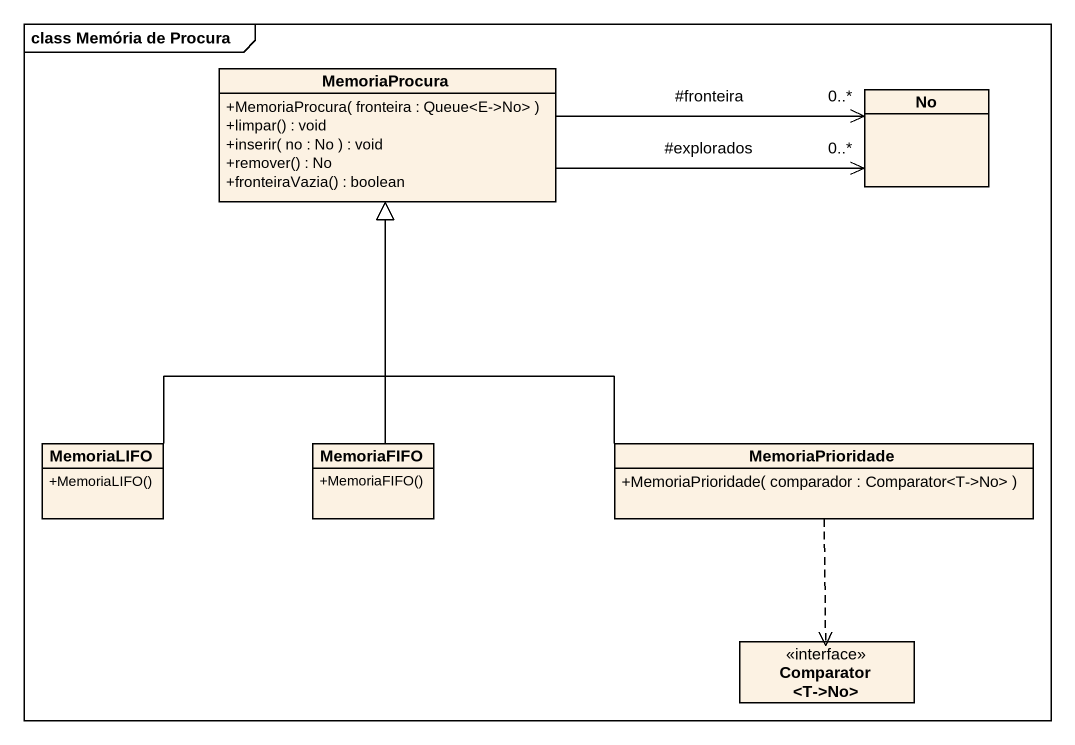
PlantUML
@startuml
mainframe class Memória de Procura
hide circle
hide empty members
skinparam classAttributeIconSize 0
class MemoriaProcura {
  +MemoriaProcura( fronteira : Queue<E->No> )
  +limpar() : void
  +inserir( no : No ) : void
  +remover() : No
  +fronteiraVazia() : boolean
}
class No
class MemoriaLIFO {
  +MemoriaLIFO()
}
class MemoriaFIFO {
  +MemoriaFIFO()
}
class MemoriaPrioridade {
  +MemoriaPrioridade( comparador : Comparator<T->No> )
}
interface "Comparator <T->No>" as Comparator_T_No
MemoriaProcura -right-> "0..*" No : #fronteira
MemoriaProcura -right-> "0..*" No : #explorados
MemoriaLIFO -up-|> MemoriaProcura
MemoriaFIFO -up-|> MemoriaProcura
MemoriaPrioridade -up-|> MemoriaProcura
MemoriaPrioridade ..> Comparator_T_No
@enduml
